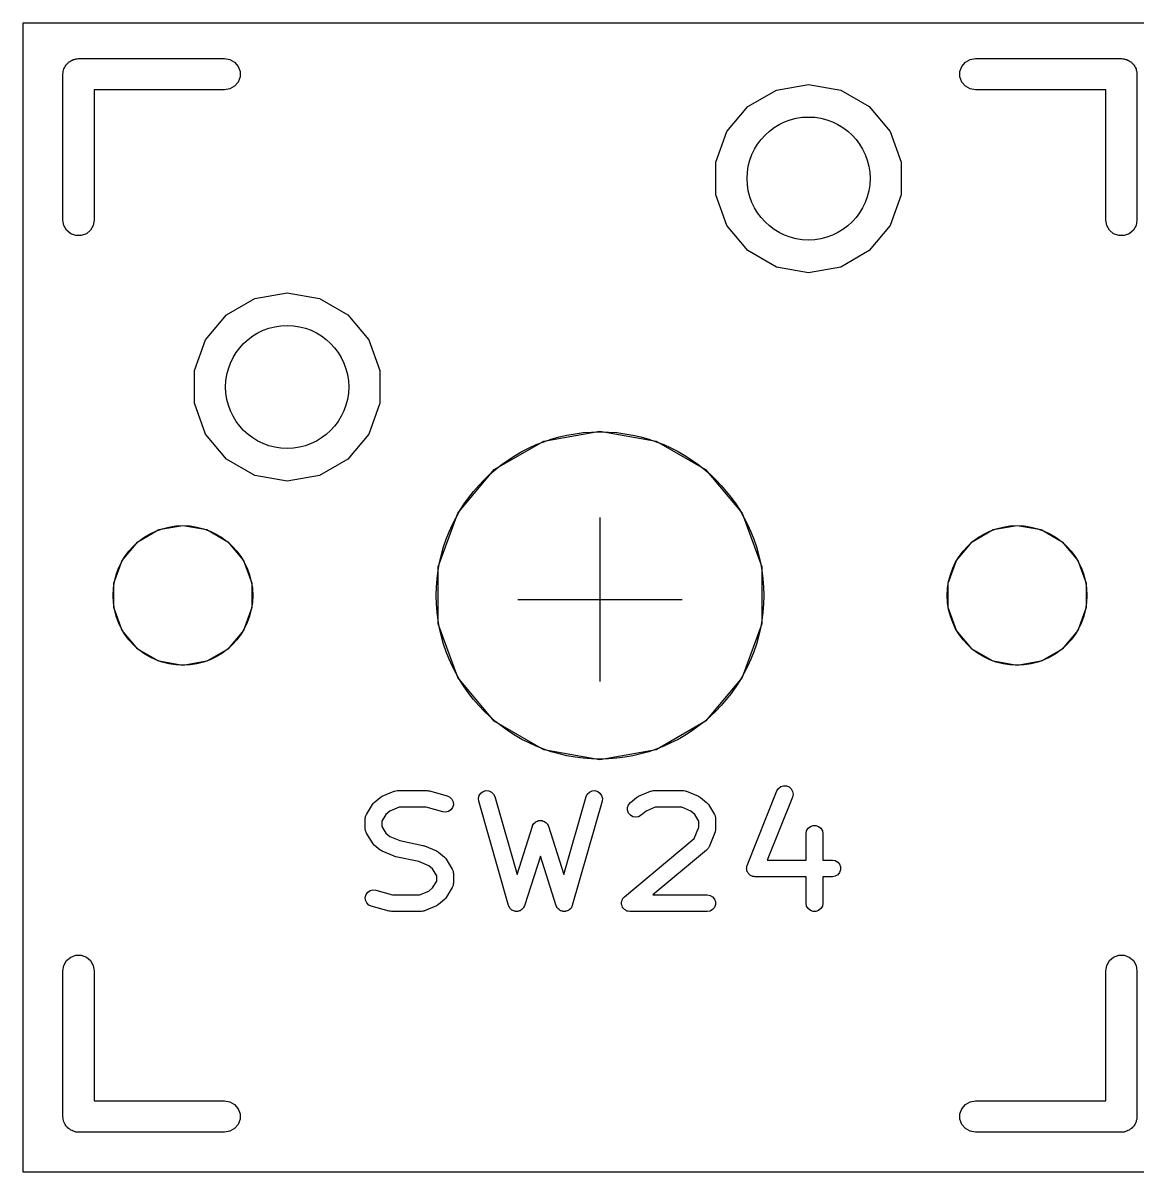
# Model space of a CAD drawing. Header units: millimetres. Extents: x 71 to 299, y 93 to 256.
# Drawn here: x 164.67 to 178.24, y 170.76 to 184.76 of the extents above; entities that cross this region are included whole.
import ezdxf

# ---------------------------------------------------------------- set-up
doc = ezdxf.new("R2010")
doc.units = ezdxf.units.MM
for name, color, linetype in [('BLACK', 7, 'Continuous'), ('PCB', 4, 'Continuous'), ('PCB_参照', 4, 'Continuous'), ('プレート', 6, 'Continuous'), ('物理キー', 7, 'Continuous')]:
    doc.layers.add(name, color=color, linetype=linetype)

# ---------------------------------------------------------------- blocks, each defined once
blk = doc.blocks.new('PCB詳細')
at = {"layer": 'BLACK'}
for p, q in [((101.004, -72.5275), (101.017, -72.5168)), ((101.017, -72.5168), (101.028, -72.5041)), ((101.028, -72.5041), (101.042, -72.4957)), ((101.042, -72.4957), (101.055, -72.485)), ((101.055, -72.485), (101.07, -72.4793)), ((101.07, -72.4793), (101.085, -72.471)), ((101.085, -72.471), (101.101, -72.4681)), ((101.101, -72.4681), (101.117, -72.4624)), ((101.117, -72.4624), (101.134, -72.4624)), ((101.134, -72.4624), (101.15, -72.4595)), ((101.15, -72.4595), (102.928, -72.4595)), ((102.928, -72.4595), (102.993, -72.471)), ((102.993, -72.471), (103.05, -72.5041)), ((103.05, -72.5041), (103.093, -72.5547)), ((111.907, -72.5547), (111.95, -72.5041)), ((111.95, -72.5041), (112.007, -72.471)), ((112.007, -72.471), (112.072, -72.4595)), ((112.072, -72.4595), (113.85, -72.4595)), ((113.85, -72.4595), (113.866, -72.4624)), ((113.866, -72.4624), (113.883, -72.4624)), ((113.883, -72.4624), (113.899, -72.4681)), ((113.899, -72.4681), (113.915, -72.471)), ((113.915, -72.471), (113.93, -72.4793)), ((113.93, -72.4793), (113.945, -72.485)), ((113.945, -72.485), (113.958, -72.4957)), ((113.958, -72.4957), (113.972, -72.5041)), ((113.972, -72.5041), (113.983, -72.5168)), ((113.983, -72.5168), (113.996, -72.5275)), ((100.959, -72.65), (100.962, -72.6336)), ((100.959, -74.428), (100.959, -72.65)), ((100.962, -72.6169), (100.968, -72.6013)), ((100.962, -72.6336), (100.962, -72.6169)), ((100.968, -72.6013), (100.971, -72.5848)), ((100.971, -72.5848), (100.979, -72.5704)), ((100.979, -72.5704), (100.985, -72.5547)), ((100.985, -72.5547), (100.996, -72.542)), ((100.996, -72.542), (101.004, -72.5275)), ((103.093, -72.5547), (103.116, -72.6169)), ((103.116, -72.6169), (103.116, -72.6831)), ((111.884, -72.6169), (111.907, -72.5547)), ((111.884, -72.6831), (111.884, -72.6169)), ((113.996, -72.5275), (114.004, -72.542)), ((114.004, -72.542), (114.015, -72.5547)), ((114.015, -72.5547), (114.021, -72.5704)), ((114.021, -72.5704), (114.029, -72.5848)), ((114.029, -72.5848), (114.032, -72.6013)), ((114.032, -72.6013), (114.038, -72.6169)), ((114.038, -72.6169), (114.038, -72.6336)), ((114.038, -72.6336), (114.04, -72.65)), ((114.04, -72.65), (114.04, -74.428)), ((103.05, -72.7959), (102.993, -72.829)), ((103.093, -72.7452), (103.05, -72.7959)), ((103.116, -72.6831), (103.093, -72.7452)), ((109.648, -72.8418), (110.04, -72.7726)), ((110.04, -72.7726), (110.432, -72.8418)), ((111.907, -72.7452), (111.884, -72.6831)), ((111.95, -72.7959), (111.907, -72.7452)), ((112.007, -72.829), (111.95, -72.7959)), ((102.928, -72.8405), (101.34, -72.8405)), ((101.34, -72.8405), (101.34, -74.428)), ((102.993, -72.829), (102.928, -72.8405)), ((109.302, -73.0411), (109.648, -72.8418)), ((110.432, -72.8418), (110.778, -73.0411)), ((112.072, -72.8405), (112.007, -72.829)), ((113.659, -72.8405), (112.072, -72.8405)), ((113.659, -74.428), (113.659, -72.8405)), ((109.046, -73.3463), (109.302, -73.0411)), ((110.778, -73.0411), (111.034, -73.3463)), ((108.91, -73.7208), (109.046, -73.3463)), ((111.034, -73.3463), (111.17, -73.7208)), ((108.91, -74.1192), (108.91, -73.7208)), ((111.17, -73.7208), (111.17, -74.1192)), ((109.046, -74.4937), (108.91, -74.1192)), ((111.17, -74.1192), (111.034, -74.4937)), ((100.971, -74.4932), (100.959, -74.428)), ((101.34, -74.428), (101.329, -74.4932)), ((113.671, -74.4932), (113.659, -74.428)), ((114.04, -74.428), (114.029, -74.4932)), ((101.004, -74.5505), (100.971, -74.4932)), ((101.055, -74.593), (101.004, -74.5505)), ((101.117, -74.6156), (101.055, -74.593)), ((101.183, -74.6156), (101.117, -74.6156)), ((101.245, -74.593), (101.183, -74.6156)), ((101.296, -74.5505), (101.245, -74.593)), ((101.329, -74.4932), (101.296, -74.5505)), ((109.302, -74.7989), (109.046, -74.4937)), ((111.034, -74.4937), (110.778, -74.7989)), ((113.704, -74.5505), (113.671, -74.4932)), ((113.755, -74.593), (113.704, -74.5505)), ((113.817, -74.6156), (113.755, -74.593)), ((113.883, -74.6156), (113.817, -74.6156)), ((113.945, -74.593), (113.883, -74.6156)), ((113.996, -74.5505), (113.945, -74.593)), ((114.029, -74.4932), (113.996, -74.5505)), ((109.648, -74.9982), (109.302, -74.7989)), ((110.778, -74.7989), (110.432, -74.9982)), ((110.04, -75.0674), (109.648, -74.9982)), ((110.432, -74.9982), (110.04, -75.0674)), ((103.298, -75.3818), (103.69, -75.3126)), ((103.69, -75.3126), (104.082, -75.3818)), ((102.952, -75.5811), (103.298, -75.3818)), ((104.082, -75.3818), (104.428, -75.5811)), ((102.696, -75.8863), (102.952, -75.5811)), ((104.428, -75.5811), (104.684, -75.8863)), ((102.56, -76.2608), (102.696, -75.8863)), ((104.684, -75.8863), (104.82, -76.2608)), ((102.56, -76.6592), (102.56, -76.2608)), ((104.82, -76.2608), (104.82, -76.6592)), ((102.696, -77.0337), (102.56, -76.6592)), ((104.82, -76.6592), (104.684, -77.0337)), ((106.815, -77.1192), (107.5, -76.9985)), ((107.5, -76.9985), (108.185, -77.1192)), ((102.952, -77.3389), (102.696, -77.0337)), ((104.684, -77.0337), (104.428, -77.3389)), ((106.213, -77.4667), (106.815, -77.1192)), ((108.185, -77.1192), (108.787, -77.4667)), ((103.298, -77.5382), (102.952, -77.3389)), ((104.428, -77.3389), (104.082, -77.5382)), ((103.69, -77.6074), (103.298, -77.5382)), ((104.082, -77.5382), (103.69, -77.6074)), ((105.767, -77.9992), (106.213, -77.4667)), ((108.787, -77.4667), (109.233, -77.9992)), ((105.529, -78.6524), (105.767, -77.9992)), ((109.233, -77.9992), (109.471, -78.6524)), ((101.871, -78.3457), (102.128, -78.1974)), ((102.128, -78.1974), (102.42, -78.1458)), ((102.42, -78.1458), (102.712, -78.1974)), ((102.712, -78.1974), (102.969, -78.3457)), ((112.031, -78.3457), (112.288, -78.1974)), ((112.288, -78.1974), (112.58, -78.1458)), ((112.58, -78.1458), (112.872, -78.1974)), ((112.872, -78.1974), (113.129, -78.3457)), ((101.68, -78.5729), (101.871, -78.3457)), ((102.969, -78.3457), (103.16, -78.5729)), ((111.84, -78.5729), (112.031, -78.3457)), ((113.129, -78.3457), (113.32, -78.5729)), ((101.579, -78.8517), (101.68, -78.5729)), ((103.16, -78.5729), (103.261, -78.8517)), ((105.529, -79.3476), (105.529, -78.6524)), ((109.471, -78.6524), (109.471, -79.3476)), ((111.739, -78.8517), (111.84, -78.5729)), ((113.32, -78.5729), (113.421, -78.8517)), ((101.579, -79.1483), (101.579, -78.8517)), ((103.261, -78.8517), (103.261, -79.1483)), ((111.739, -79.1483), (111.739, -78.8517)), ((113.421, -78.8517), (113.421, -79.1483)), ((101.68, -79.4271), (101.579, -79.1483)), ((103.261, -79.1483), (103.16, -79.4271)), ((111.84, -79.4271), (111.739, -79.1483)), ((113.421, -79.1483), (113.32, -79.4271)), ((105.767, -80.0008), (105.529, -79.3476)), ((109.471, -79.3476), (109.233, -80.0008)), ((101.871, -79.6543), (101.68, -79.4271)), ((103.16, -79.4271), (102.969, -79.6543)), ((112.031, -79.6543), (111.84, -79.4271)), ((113.32, -79.4271), (113.129, -79.6543)), ((102.128, -79.8026), (101.871, -79.6543)), ((102.969, -79.6543), (102.712, -79.8026)), ((112.288, -79.8026), (112.031, -79.6543)), ((113.129, -79.6543), (112.872, -79.8026)), ((102.42, -79.8541), (102.128, -79.8026)), ((102.712, -79.8026), (102.42, -79.8541)), ((112.58, -79.8541), (112.288, -79.8026)), ((112.872, -79.8026), (112.58, -79.8541)), ((106.213, -80.5332), (105.767, -80.0008)), ((109.233, -80.0008), (108.787, -80.5332)), ((106.815, -80.8808), (106.213, -80.5332)), ((108.787, -80.5332), (108.185, -80.8808)), ((107.5, -81.0015), (106.815, -80.8808)), ((108.185, -80.8808), (107.5, -81.0015)), ((109.674, -81.3513), (109.702, -81.3295)), ((109.702, -81.3295), (109.735, -81.3185)), ((109.735, -81.3185), (109.77, -81.3196)), ((109.77, -81.3196), (109.803, -81.3327)), ((109.803, -81.3327), (109.83, -81.3562)), ((104.75, -81.5224), (104.822, -81.4619)), ((104.822, -81.4619), (104.836, -81.4544)), ((104.836, -81.4544), (104.848, -81.4462)), ((104.848, -81.4462), (104.993, -81.3857)), ((104.993, -81.3857), (104.996, -81.3852)), ((104.996, -81.3852), (104.998, -81.3841)), ((104.998, -81.3841), (105.013, -81.3814)), ((105.013, -81.3814), (105.028, -81.378)), ((105.028, -81.378), (105.03, -81.3783)), ((105.03, -81.3783), (105.033, -81.3779)), ((105.033, -81.3779), (105.395, -81.3779)), ((105.395, -81.3779), (105.409, -81.3803)), ((105.409, -81.3803), (105.423, -81.3816)), ((105.423, -81.3816), (105.64, -81.4421)), ((105.64, -81.4421), (105.672, -81.4573)), ((105.672, -81.4573), (105.697, -81.4825)), ((106.02, -81.4723), (106.028, -81.4381)), ((106.023, -81.5074), (106.02, -81.4723)), ((106.028, -81.4381), (106.048, -81.4089)), ((106.048, -81.4089), (106.077, -81.3882)), ((106.077, -81.3882), (106.111, -81.3785)), ((106.111, -81.3785), (106.146, -81.381)), ((106.146, -81.381), (106.178, -81.3953)), ((106.178, -81.3953), (106.203, -81.4199)), ((106.203, -81.4199), (106.219, -81.4516)), ((106.219, -81.4516), (106.49, -82.399)), ((107.059, -82.399), (107.33, -81.4516)), ((107.33, -81.4516), (107.345, -81.4199)), ((107.345, -81.4199), (107.371, -81.3953)), ((107.371, -81.3953), (107.403, -81.381)), ((107.403, -81.381), (107.438, -81.3785)), ((107.438, -81.3785), (107.472, -81.3882)), ((107.472, -81.3882), (107.5, -81.4089)), ((107.5, -81.4089), (107.52, -81.4381)), ((107.52, -81.4381), (107.529, -81.4723)), ((107.529, -81.4723), (107.525, -81.5074)), ((107.87, -81.5224), (107.943, -81.4619)), ((107.943, -81.4619), (107.956, -81.4544)), ((107.956, -81.4544), (107.969, -81.4462)), ((107.969, -81.4462), (108.114, -81.3857)), ((108.114, -81.3857), (108.116, -81.3852)), ((108.116, -81.3852), (108.118, -81.3841)), ((108.118, -81.3841), (108.134, -81.3814)), ((108.134, -81.3814), (108.148, -81.378)), ((108.148, -81.378), (108.151, -81.3783)), ((108.151, -81.3783), (108.153, -81.3779)), ((108.153, -81.3779), (108.516, -81.3779)), ((108.516, -81.3779), (108.518, -81.3783)), ((108.518, -81.3783), (108.521, -81.378)), ((108.521, -81.378), (108.536, -81.3814)), ((108.536, -81.3814), (108.551, -81.3841)), ((108.551, -81.3841), (108.553, -81.3852)), ((108.553, -81.3852), (108.555, -81.3857)), ((108.555, -81.3857), (108.7, -81.4462)), ((108.7, -81.4462), (108.713, -81.4544)), ((108.713, -81.4544), (108.726, -81.4619)), ((108.726, -81.4619), (108.799, -81.5224)), ((109.293, -82.2885), (109.655, -81.3813)), ((109.844, -81.4568), (109.537, -82.2246)), ((109.655, -81.3813), (109.674, -81.3513)), ((109.83, -81.3562), (109.846, -81.3873)), ((109.851, -81.4222), (109.844, -81.4568)), ((109.846, -81.3873), (109.851, -81.4222)), ((104.655, -81.6692), (104.728, -81.5482)), ((104.728, -81.5482), (104.739, -81.5354)), ((104.739, -81.5354), (104.75, -81.5224)), ((105.053, -81.5811), (104.941, -81.6279)), ((105.382, -81.5811), (105.053, -81.5811)), ((105.586, -81.6379), (105.382, -81.5811)), ((105.684, -81.6125), (105.655, -81.6325)), ((105.705, -81.5838), (105.684, -81.6125)), ((105.697, -81.4825), (105.712, -81.5146)), ((105.714, -81.5498), (105.705, -81.5838)), ((105.712, -81.5146), (105.714, -81.5498)), ((106.386, -82.7774), (106.023, -81.5074)), ((107.525, -81.5074), (107.162, -82.7774)), ((107.835, -81.5825), (107.848, -81.5494)), ((107.835, -81.6178), (107.835, -81.5825)), ((107.847, -81.651), (107.835, -81.6178)), ((107.848, -81.5494), (107.87, -81.5224)), ((108.173, -81.5811), (108.061, -81.6279)), ((108.496, -81.5811), (108.173, -81.5811)), ((108.608, -81.6279), (108.496, -81.5811)), ((108.799, -81.5224), (108.81, -81.5354)), ((108.81, -81.5354), (108.821, -81.5482)), ((108.821, -81.5482), (108.893, -81.6692)), ((104.641, -81.7214), (104.642, -81.7118)), ((104.641, -81.8424), (104.641, -81.7214)), ((104.642, -81.7118), (104.643, -81.7021)), ((104.643, -81.7021), (104.645, -81.6946)), ((104.645, -81.6946), (104.647, -81.6867)), ((104.647, -81.6867), (104.652, -81.6782)), ((104.652, -81.6782), (104.655, -81.6692)), ((104.893, -81.6675), (104.844, -81.7496)), ((104.844, -81.7496), (104.844, -81.8142)), ((104.941, -81.6279), (104.893, -81.6675)), ((105.621, -81.6413), (105.586, -81.6379)), ((105.655, -81.6325), (105.621, -81.6413)), ((106.71, -81.7657), (106.72, -81.7565)), ((106.72, -81.7565), (106.724, -81.7549)), ((106.724, -81.7549), (106.727, -81.7525)), ((106.727, -81.7525), (106.74, -81.7483)), ((106.74, -81.7483), (106.753, -81.7431)), ((106.753, -81.7431), (106.757, -81.7429)), ((106.757, -81.7429), (106.761, -81.7417)), ((106.761, -81.7417), (106.774, -81.7422)), ((106.774, -81.7422), (106.788, -81.7417)), ((106.788, -81.7417), (106.792, -81.7429)), ((106.792, -81.7429), (106.796, -81.7431)), ((106.796, -81.7431), (106.809, -81.7483)), ((106.809, -81.7483), (106.822, -81.7525)), ((106.822, -81.7525), (106.825, -81.7549)), ((106.825, -81.7549), (106.829, -81.7565)), ((106.829, -81.7565), (106.839, -81.7657)), ((107.87, -81.6781), (107.847, -81.651)), ((107.9, -81.6958), (107.87, -81.6781)), ((107.935, -81.7021), (107.9, -81.6958)), ((107.97, -81.6961), (107.935, -81.7021)), ((108, -81.6785), (107.97, -81.6961)), ((108.061, -81.6279), (108, -81.6785)), ((108.655, -81.6675), (108.608, -81.6279)), ((108.705, -81.7496), (108.655, -81.6675)), ((108.705, -81.8228), (108.705, -81.7496)), ((108.893, -81.6692), (108.897, -81.6782)), ((108.897, -81.6782), (108.902, -81.6867)), ((108.902, -81.6867), (108.903, -81.6946)), ((108.903, -81.6946), (108.906, -81.7021)), ((108.906, -81.7021), (108.906, -81.7118)), ((108.906, -81.7118), (108.908, -81.7214)), ((108.908, -81.7214), (108.908, -81.8424)), ((104.642, -81.852), (104.641, -81.8424)), ((104.643, -81.8617), (104.642, -81.852)), ((104.645, -81.8692), (104.643, -81.8617)), ((104.647, -81.8771), (104.645, -81.8692)), ((104.652, -81.8856), (104.647, -81.8771)), ((104.655, -81.8947), (104.652, -81.8856)), ((104.728, -82.0156), (104.655, -81.8947)), ((104.844, -81.8142), (104.893, -81.8963)), ((104.893, -81.8963), (104.941, -81.9359)), ((106.49, -82.399), (106.678, -81.8114)), ((106.678, -81.8114), (106.679, -81.8078)), ((106.679, -81.8078), (106.68, -81.8039)), ((106.68, -81.8039), (106.688, -81.7923)), ((106.688, -81.7923), (106.694, -81.7802)), ((106.694, -81.7802), (106.697, -81.7775)), ((106.697, -81.7775), (106.699, -81.7741)), ((106.699, -81.7741), (106.71, -81.7657)), ((106.839, -81.7657), (106.849, -81.7741)), ((106.849, -81.7741), (106.852, -81.7775)), ((106.852, -81.7775), (106.855, -81.7802)), ((106.855, -81.7802), (106.861, -81.7923)), ((106.861, -81.7923), (106.868, -81.8039)), ((106.868, -81.8039), (106.869, -81.8078)), ((106.869, -81.8078), (106.871, -81.8114)), ((106.871, -81.8114), (107.059, -82.399)), ((108.649, -81.9622), (108.705, -81.8228)), ((108.901, -81.8801), (108.828, -82.0615)), ((108.902, -81.8771), (108.901, -81.8785)), ((108.901, -81.8785), (108.901, -81.8801)), ((108.905, -81.8613), (108.902, -81.8771)), ((108.908, -81.8456), (108.905, -81.8613)), ((108.908, -81.8424), (108.908, -81.844)), ((108.908, -81.844), (108.908, -81.8456)), ((110.011, -81.9029), (110.017, -81.8681)), ((110.017, -81.8681), (110.035, -81.8375)), ((110.035, -81.8375), (110.062, -81.8149)), ((110.062, -81.8149), (110.095, -81.8028)), ((110.095, -81.8028), (110.13, -81.8028)), ((110.13, -81.8028), (110.163, -81.8149)), ((110.163, -81.8149), (110.19, -81.8375)), ((110.19, -81.8375), (110.208, -81.8681)), ((110.208, -81.8681), (110.214, -81.9029)), ((104.739, -82.0284), (104.728, -82.0156)), ((104.75, -82.0414), (104.739, -82.0284)), ((104.941, -81.9359), (105.063, -81.9868)), ((105.063, -81.9868), (105.344, -82.0453)), ((107.798, -82.6715), (108.649, -81.9622)), ((110.011, -82.2246), (110.011, -81.9029)), ((110.214, -81.9029), (110.214, -82.2246)), ((104.822, -82.1019), (104.75, -82.0414)), ((104.836, -82.1094), (104.822, -82.1019)), ((104.848, -82.1176), (104.836, -82.1094)), ((104.993, -82.1781), (104.848, -82.1176)), ((105.003, -82.1802), (104.993, -82.1781)), ((105.344, -82.0453), (105.353, -82.0489)), ((105.353, -82.0489), (105.362, -82.051)), ((105.362, -82.051), (105.507, -82.1115)), ((105.507, -82.1115), (105.52, -82.1196)), ((105.52, -82.1196), (105.533, -82.1272)), ((105.533, -82.1272), (105.606, -82.1877)), ((106.774, -82.1757), (106.581, -82.7805)), ((106.968, -82.7805), (106.774, -82.1757)), ((108.799, -82.1019), (108.143, -82.6479)), ((108.804, -82.0962), (108.799, -82.1019)), ((108.809, -82.0915), (108.804, -82.0962)), ((108.815, -82.0828), (108.809, -82.0915)), ((108.822, -82.0749), (108.815, -82.0828)), ((108.824, -82.0679), (108.822, -82.0749)), ((108.828, -82.0615), (108.824, -82.0679)), ((105.012, -82.1837), (105.003, -82.1802)), ((105.293, -82.2423), (105.012, -82.1837)), ((105.415, -82.2931), (105.293, -82.2423)), ((105.462, -82.3327), (105.415, -82.2931)), ((105.606, -82.1877), (105.617, -82.2006)), ((105.617, -82.2006), (105.628, -82.2134)), ((105.628, -82.2134), (105.7, -82.3344)), ((109.285, -82.323), (109.287, -82.3158)), ((109.287, -82.3085), (109.29, -82.2987)), ((109.287, -82.3158), (109.287, -82.3085)), ((109.29, -82.2987), (109.293, -82.2885)), ((109.537, -82.2246), (110.011, -82.2246)), ((110.214, -82.2246), (110.33, -82.2246)), ((110.33, -82.2246), (110.365, -82.2307)), ((110.365, -82.2307), (110.396, -82.2484)), ((110.396, -82.2484), (110.418, -82.2754)), ((110.418, -82.2754), (110.43, -82.3085)), ((110.43, -82.3085), (110.43, -82.3438)), ((105.512, -82.4148), (105.462, -82.3327)), ((105.512, -82.4795), (105.512, -82.4148)), ((105.7, -82.3344), (105.704, -82.3435)), ((105.704, -82.3435), (105.709, -82.3519)), ((105.709, -82.3519), (105.71, -82.3598)), ((105.71, -82.3598), (105.713, -82.3673)), ((105.713, -82.3673), (105.713, -82.3771)), ((105.713, -82.3771), (105.715, -82.3867)), ((105.715, -82.3867), (105.715, -82.5076)), ((109.287, -82.3334), (109.285, -82.323)), ((109.287, -82.3438), (109.287, -82.3334)), ((109.289, -82.3507), (109.287, -82.3438)), ((109.29, -82.3579), (109.289, -82.3507)), ((109.295, -82.3672), (109.29, -82.3579)), ((109.299, -82.377), (109.295, -82.3672)), ((109.304, -82.3826), (109.299, -82.377)), ((109.307, -82.389), (109.304, -82.3826)), ((109.315, -82.396), (109.307, -82.389)), ((109.322, -82.404), (109.315, -82.396)), ((109.328, -82.4077), (109.322, -82.404)), ((109.333, -82.4125), (109.328, -82.4077)), ((109.343, -82.4164), (109.333, -82.4125)), ((109.352, -82.4217), (109.343, -82.4164)), ((109.359, -82.4229), (109.352, -82.4217)), ((109.366, -82.4256), (109.359, -82.4229)), ((109.377, -82.426), (109.366, -82.4256)), ((109.387, -82.4278), (109.377, -82.426)), ((110.011, -82.4278), (109.387, -82.4278)), ((110.011, -82.7495), (110.011, -82.4278)), ((110.33, -82.4278), (110.214, -82.4278)), ((110.214, -82.4278), (110.214, -82.7495)), ((110.365, -82.4217), (110.33, -82.4278)), ((110.396, -82.404), (110.365, -82.4217)), ((110.418, -82.377), (110.396, -82.404)), ((110.43, -82.3438), (110.418, -82.377)), ((104.671, -82.6166), (104.7, -82.5966)), ((104.7, -82.5966), (104.734, -82.5878)), ((104.734, -82.5878), (104.769, -82.5912)), ((104.769, -82.5912), (104.974, -82.6479)), ((105.415, -82.6012), (105.462, -82.5615)), ((105.462, -82.5615), (105.512, -82.4795)), ((105.7, -82.5599), (105.628, -82.6808)), ((105.704, -82.5508), (105.7, -82.5599)), ((105.709, -82.5424), (105.704, -82.5508)), ((105.71, -82.5344), (105.709, -82.5424)), ((105.713, -82.5269), (105.71, -82.5344)), ((105.715, -82.5076), (105.713, -82.5172)), ((105.713, -82.5172), (105.713, -82.5269)), ((104.641, -82.6793), (104.651, -82.6453)), ((104.644, -82.7144), (104.641, -82.6793)), ((104.659, -82.7466), (104.644, -82.7144)), ((104.651, -82.6453), (104.671, -82.6166)), ((104.974, -82.6479), (105.303, -82.6479)), ((105.303, -82.6479), (105.415, -82.6012)), ((105.606, -82.7066), (105.533, -82.7671)), ((105.617, -82.6937), (105.606, -82.7066)), ((105.628, -82.6808), (105.617, -82.6937)), ((107.763, -82.7315), (107.769, -82.7151)), ((107.763, -82.7317), (107.763, -82.7315)), ((107.763, -82.7319), (107.763, -82.7317)), ((107.763, -82.7492), (107.763, -82.7319)), ((107.769, -82.7151), (107.775, -82.6987)), ((107.775, -82.6984), (107.786, -82.685)), ((107.775, -82.6986), (107.775, -82.6984)), ((107.775, -82.6987), (107.775, -82.6986)), ((107.786, -82.685), (107.798, -82.6717)), ((107.798, -82.6716), (107.798, -82.6715)), ((107.798, -82.6717), (107.798, -82.6716)), ((108.143, -82.6479), (108.806, -82.6479)), ((108.806, -82.6479), (108.841, -82.6541)), ((108.841, -82.6541), (108.872, -82.6717)), ((108.872, -82.6717), (108.894, -82.6987)), ((108.894, -82.6987), (108.906, -82.7319)), ((108.906, -82.7319), (108.906, -82.7672)), ((104.683, -82.7717), (104.659, -82.7466)), ((104.715, -82.7869), (104.683, -82.7717)), ((104.933, -82.8474), (104.715, -82.7869)), ((104.946, -82.8487), (104.933, -82.8474)), ((104.96, -82.8511), (104.946, -82.8487)), ((105.323, -82.8511), (104.96, -82.8511)), ((105.325, -82.8507), (105.323, -82.8511)), ((105.328, -82.851), (105.325, -82.8507)), ((105.342, -82.8477), (105.328, -82.851)), ((105.358, -82.845), (105.342, -82.8477)), ((105.36, -82.8438), (105.358, -82.845)), ((105.362, -82.8433), (105.36, -82.8438)), ((105.507, -82.7828), (105.362, -82.8433)), ((105.52, -82.7746), (105.507, -82.7828)), ((105.533, -82.7671), (105.52, -82.7746)), ((106.389, -82.7825), (106.386, -82.7774)), ((106.39, -82.788), (106.389, -82.7825)), ((106.396, -82.7983), (106.39, -82.788)), ((106.402, -82.8092), (106.396, -82.7983)), ((106.406, -82.8131), (106.402, -82.8092)), ((106.409, -82.8178), (106.406, -82.8131)), ((106.418, -82.8253), (106.409, -82.8178)), ((106.427, -82.8337), (106.418, -82.8253)), ((106.432, -82.836), (106.427, -82.8337)), ((106.437, -82.8394), (106.432, -82.836)), ((106.448, -82.8431), (106.437, -82.8394)), ((106.459, -82.8481), (106.448, -82.8431)), ((106.465, -82.8485), (106.459, -82.8481)), ((106.47, -82.8502), (106.465, -82.8485)), ((106.482, -82.8497), (106.47, -82.8502)), ((106.495, -82.8506), (106.482, -82.8497)), ((106.5, -82.849), (106.495, -82.8506)), ((106.506, -82.8488), (106.5, -82.849)), ((106.517, -82.8442), (106.506, -82.8488)), ((106.528, -82.8409), (106.517, -82.8442)), ((106.533, -82.8376), (106.528, -82.8409)), ((106.538, -82.8354), (106.533, -82.8376)), ((106.547, -82.8273), (106.538, -82.8354)), ((106.557, -82.8202), (106.547, -82.8273)), ((106.56, -82.8155), (106.557, -82.8202)), ((106.564, -82.8117), (106.56, -82.8155)), ((106.57, -82.801), (106.564, -82.8117)), ((106.577, -82.7909), (106.57, -82.801)), ((106.578, -82.7855), (106.577, -82.7909)), ((106.581, -82.7805), (106.578, -82.7855)), ((106.97, -82.7855), (106.968, -82.7805)), ((106.972, -82.7909), (106.97, -82.7855)), ((106.979, -82.801), (106.972, -82.7909)), ((106.984, -82.8117), (106.979, -82.801)), ((106.988, -82.8155), (106.984, -82.8117)), ((106.992, -82.8202), (106.988, -82.8155)), ((107.001, -82.8273), (106.992, -82.8202)), ((107.01, -82.8354), (107.001, -82.8273)), ((107.016, -82.8376), (107.01, -82.8354)), ((107.02, -82.8409), (107.016, -82.8376)), ((107.032, -82.8442), (107.02, -82.8409)), ((107.043, -82.8488), (107.032, -82.8442)), ((107.049, -82.849), (107.043, -82.8488)), ((107.054, -82.8506), (107.049, -82.849)), ((107.066, -82.8497), (107.054, -82.8506)), ((107.078, -82.8502), (107.066, -82.8497)), ((107.084, -82.8485), (107.078, -82.8502)), ((107.089, -82.8481), (107.084, -82.8485)), ((107.1, -82.8431), (107.089, -82.8481)), ((107.112, -82.8394), (107.1, -82.8431)), ((107.116, -82.836), (107.112, -82.8394)), ((107.121, -82.8337), (107.116, -82.836)), ((107.13, -82.8253), (107.121, -82.8337)), ((107.14, -82.8178), (107.13, -82.8253)), ((107.143, -82.8131), (107.14, -82.8178)), ((107.147, -82.8092), (107.143, -82.8131)), ((107.152, -82.7983), (107.147, -82.8092)), ((107.159, -82.788), (107.152, -82.7983)), ((107.16, -82.7825), (107.159, -82.788)), ((107.162, -82.7774), (107.16, -82.7825)), ((107.763, -82.7668), (107.763, -82.7492)), ((107.763, -82.767), (107.763, -82.7668)), ((107.763, -82.7672), (107.763, -82.767)), ((107.769, -82.7835), (107.763, -82.7672)), ((107.775, -82.8), (107.769, -82.7835)), ((107.775, -82.8002), (107.775, -82.8)), ((107.775, -82.8003), (107.775, -82.8002)), ((107.786, -82.8138), (107.775, -82.8003)), ((107.797, -82.8271), (107.786, -82.8138)), ((107.797, -82.8272), (107.797, -82.8271)), ((107.798, -82.8274), (107.797, -82.8272)), ((107.813, -82.8361), (107.798, -82.8274)), ((107.828, -82.8449), (107.813, -82.8361)), ((107.828, -82.845), (107.828, -82.8449)), ((107.828, -82.8449), (107.828, -82.8449)), ((107.845, -82.8481), (107.828, -82.845)), ((107.863, -82.8511), (107.845, -82.8481)), ((108.806, -82.8511), (107.863, -82.8511)), ((107.863, -82.8511), (107.863, -82.8511)), ((107.863, -82.8511), (107.863, -82.8511)), ((108.841, -82.845), (108.806, -82.8511)), ((108.872, -82.8274), (108.841, -82.845)), ((108.894, -82.8003), (108.872, -82.8274)), ((108.906, -82.7672), (108.894, -82.8003)), ((110.017, -82.7843), (110.011, -82.7495)), ((110.035, -82.8148), (110.017, -82.7843)), ((110.062, -82.8375), (110.035, -82.8148)), ((110.095, -82.8496), (110.062, -82.8375)), ((110.13, -82.8496), (110.095, -82.8496)), ((110.163, -82.8375), (110.13, -82.8496)), ((110.19, -82.8148), (110.163, -82.8375)), ((110.208, -82.7843), (110.19, -82.8148)), ((110.214, -82.7495), (110.208, -82.7843)), ((101.004, -83.4495), (101.055, -83.407)), ((101.055, -83.407), (101.117, -83.3844)), ((101.117, -83.3844), (101.183, -83.3844)), ((101.183, -83.3844), (101.245, -83.407)), ((101.245, -83.407), (101.296, -83.4495)), ((113.704, -83.4495), (113.755, -83.407)), ((113.755, -83.407), (113.817, -83.3844)), ((113.817, -83.3844), (113.883, -83.3844)), ((113.883, -83.3844), (113.945, -83.407)), ((113.945, -83.407), (113.996, -83.4495)), ((100.959, -83.572), (100.971, -83.5068)), ((100.959, -85.35), (100.959, -83.572)), ((100.971, -83.5068), (101.004, -83.4495)), ((101.296, -83.4495), (101.329, -83.5068)), ((101.329, -83.5068), (101.34, -83.572)), ((101.34, -83.572), (101.34, -85.1595)), ((113.659, -83.572), (113.671, -83.5068)), ((113.659, -85.1595), (113.659, -83.572)), ((113.671, -83.5068), (113.704, -83.4495)), ((113.996, -83.4495), (114.029, -83.5068)), ((114.029, -83.5068), (114.04, -83.572)), ((114.04, -83.572), (114.04, -85.35)), ((101.34, -85.1595), (102.928, -85.1595)), ((102.928, -85.1595), (102.993, -85.171)), ((102.993, -85.171), (103.05, -85.2041)), ((103.05, -85.2041), (103.093, -85.2548)), ((103.093, -85.2548), (103.116, -85.3169)), ((111.884, -85.3169), (111.907, -85.2548)), ((111.907, -85.2548), (111.95, -85.2041)), ((111.95, -85.2041), (112.007, -85.171)), ((112.007, -85.171), (112.072, -85.1595)), ((112.072, -85.1595), (113.659, -85.1595)), ((100.962, -85.3664), (100.959, -85.35)), ((100.962, -85.3831), (100.962, -85.3664)), ((100.968, -85.3987), (100.962, -85.3831)), ((100.971, -85.4152), (100.968, -85.3987)), ((103.116, -85.3831), (103.093, -85.4453)), ((103.116, -85.3169), (103.116, -85.3831)), ((111.884, -85.3831), (111.884, -85.3169)), ((111.907, -85.4453), (111.884, -85.3831)), ((114.032, -85.3987), (114.029, -85.4152)), ((114.038, -85.3831), (114.032, -85.3987)), ((114.04, -85.35), (114.038, -85.3664)), ((114.038, -85.3664), (114.038, -85.3831)), ((100.979, -85.4296), (100.971, -85.4152)), ((100.985, -85.4453), (100.979, -85.4296)), ((100.996, -85.458), (100.985, -85.4453)), ((101.004, -85.4725), (100.996, -85.458)), ((101.017, -85.4832), (101.004, -85.4725)), ((101.028, -85.4959), (101.017, -85.4832)), ((101.042, -85.5043), (101.028, -85.4959)), ((101.055, -85.515), (101.042, -85.5043)), ((101.07, -85.5207), (101.055, -85.515)), ((101.085, -85.529), (101.07, -85.5207)), ((101.101, -85.5319), (101.085, -85.529)), ((101.117, -85.5376), (101.101, -85.5319)), ((101.134, -85.5376), (101.117, -85.5376)), ((101.15, -85.5405), (101.134, -85.5376)), ((102.993, -85.529), (102.928, -85.5405)), ((103.05, -85.4959), (102.993, -85.529)), ((103.093, -85.4453), (103.05, -85.4959)), ((111.95, -85.4959), (111.907, -85.4453)), ((112.007, -85.529), (111.95, -85.4959)), ((112.072, -85.5405), (112.007, -85.529)), ((113.866, -85.5376), (113.85, -85.5405)), ((113.883, -85.5376), (113.866, -85.5376)), ((113.899, -85.5319), (113.883, -85.5376)), ((113.915, -85.529), (113.899, -85.5319)), ((113.93, -85.5207), (113.915, -85.529)), ((113.945, -85.515), (113.93, -85.5207)), ((113.958, -85.5043), (113.945, -85.515)), ((113.972, -85.4959), (113.958, -85.5043)), ((113.983, -85.4832), (113.972, -85.4959)), ((113.996, -85.4725), (113.983, -85.4832)), ((114.004, -85.458), (113.996, -85.4725)), ((114.015, -85.4453), (114.004, -85.458)), ((114.021, -85.4296), (114.015, -85.4453)), ((114.029, -85.4152), (114.021, -85.4296)), ((102.928, -85.5405), (101.15, -85.5405)), ((113.85, -85.5405), (112.072, -85.5405))]:
    blk.add_line(p, q, dxfattribs=at)
for centre, radius in [((110.04, -73.92), 0.7493), ((103.69, -76.46), 0.7493), ((107.5, -79), 1.9939), ((102.42, -79), 0.8509), ((112.58, -79), 0.8509)]:
    blk.add_circle(centre, radius, dxfattribs=at)
blk = doc.blocks.new('A$C28663')
at = {"layer": 'PCB'}
blk.add_blockref('PCB詳細', (-35.075, 145.925), dxfattribs=at)

msp = doc.modelspace()

# ---------------------------------------------------------------- linework, layer by layer
at = {"layer": 'プレート'}
msp.add_lwpolyline([(164.672, 170.757), (164.672, 184.757), (178.672, 184.757), (178.672, 170.757)], close=True, dxfattribs=at)
at = {"layer": '物理キー', "color": 7}
for points in [[(171.699, 178.733), (171.699, 176.733)], [(170.699, 177.733), (172.699, 177.733), (172.699, 177.733), (172.699, 177.733)]]:
    msp.add_lwpolyline(points, dxfattribs=at)

# ---------------------------------------------------------------- block references
at = {"layer": 'PCB_参照'}
msp.add_blockref('A$C28663', (99.274, 110.857), dxfattribs=at)

doc.saveas('drawing.dxf')
